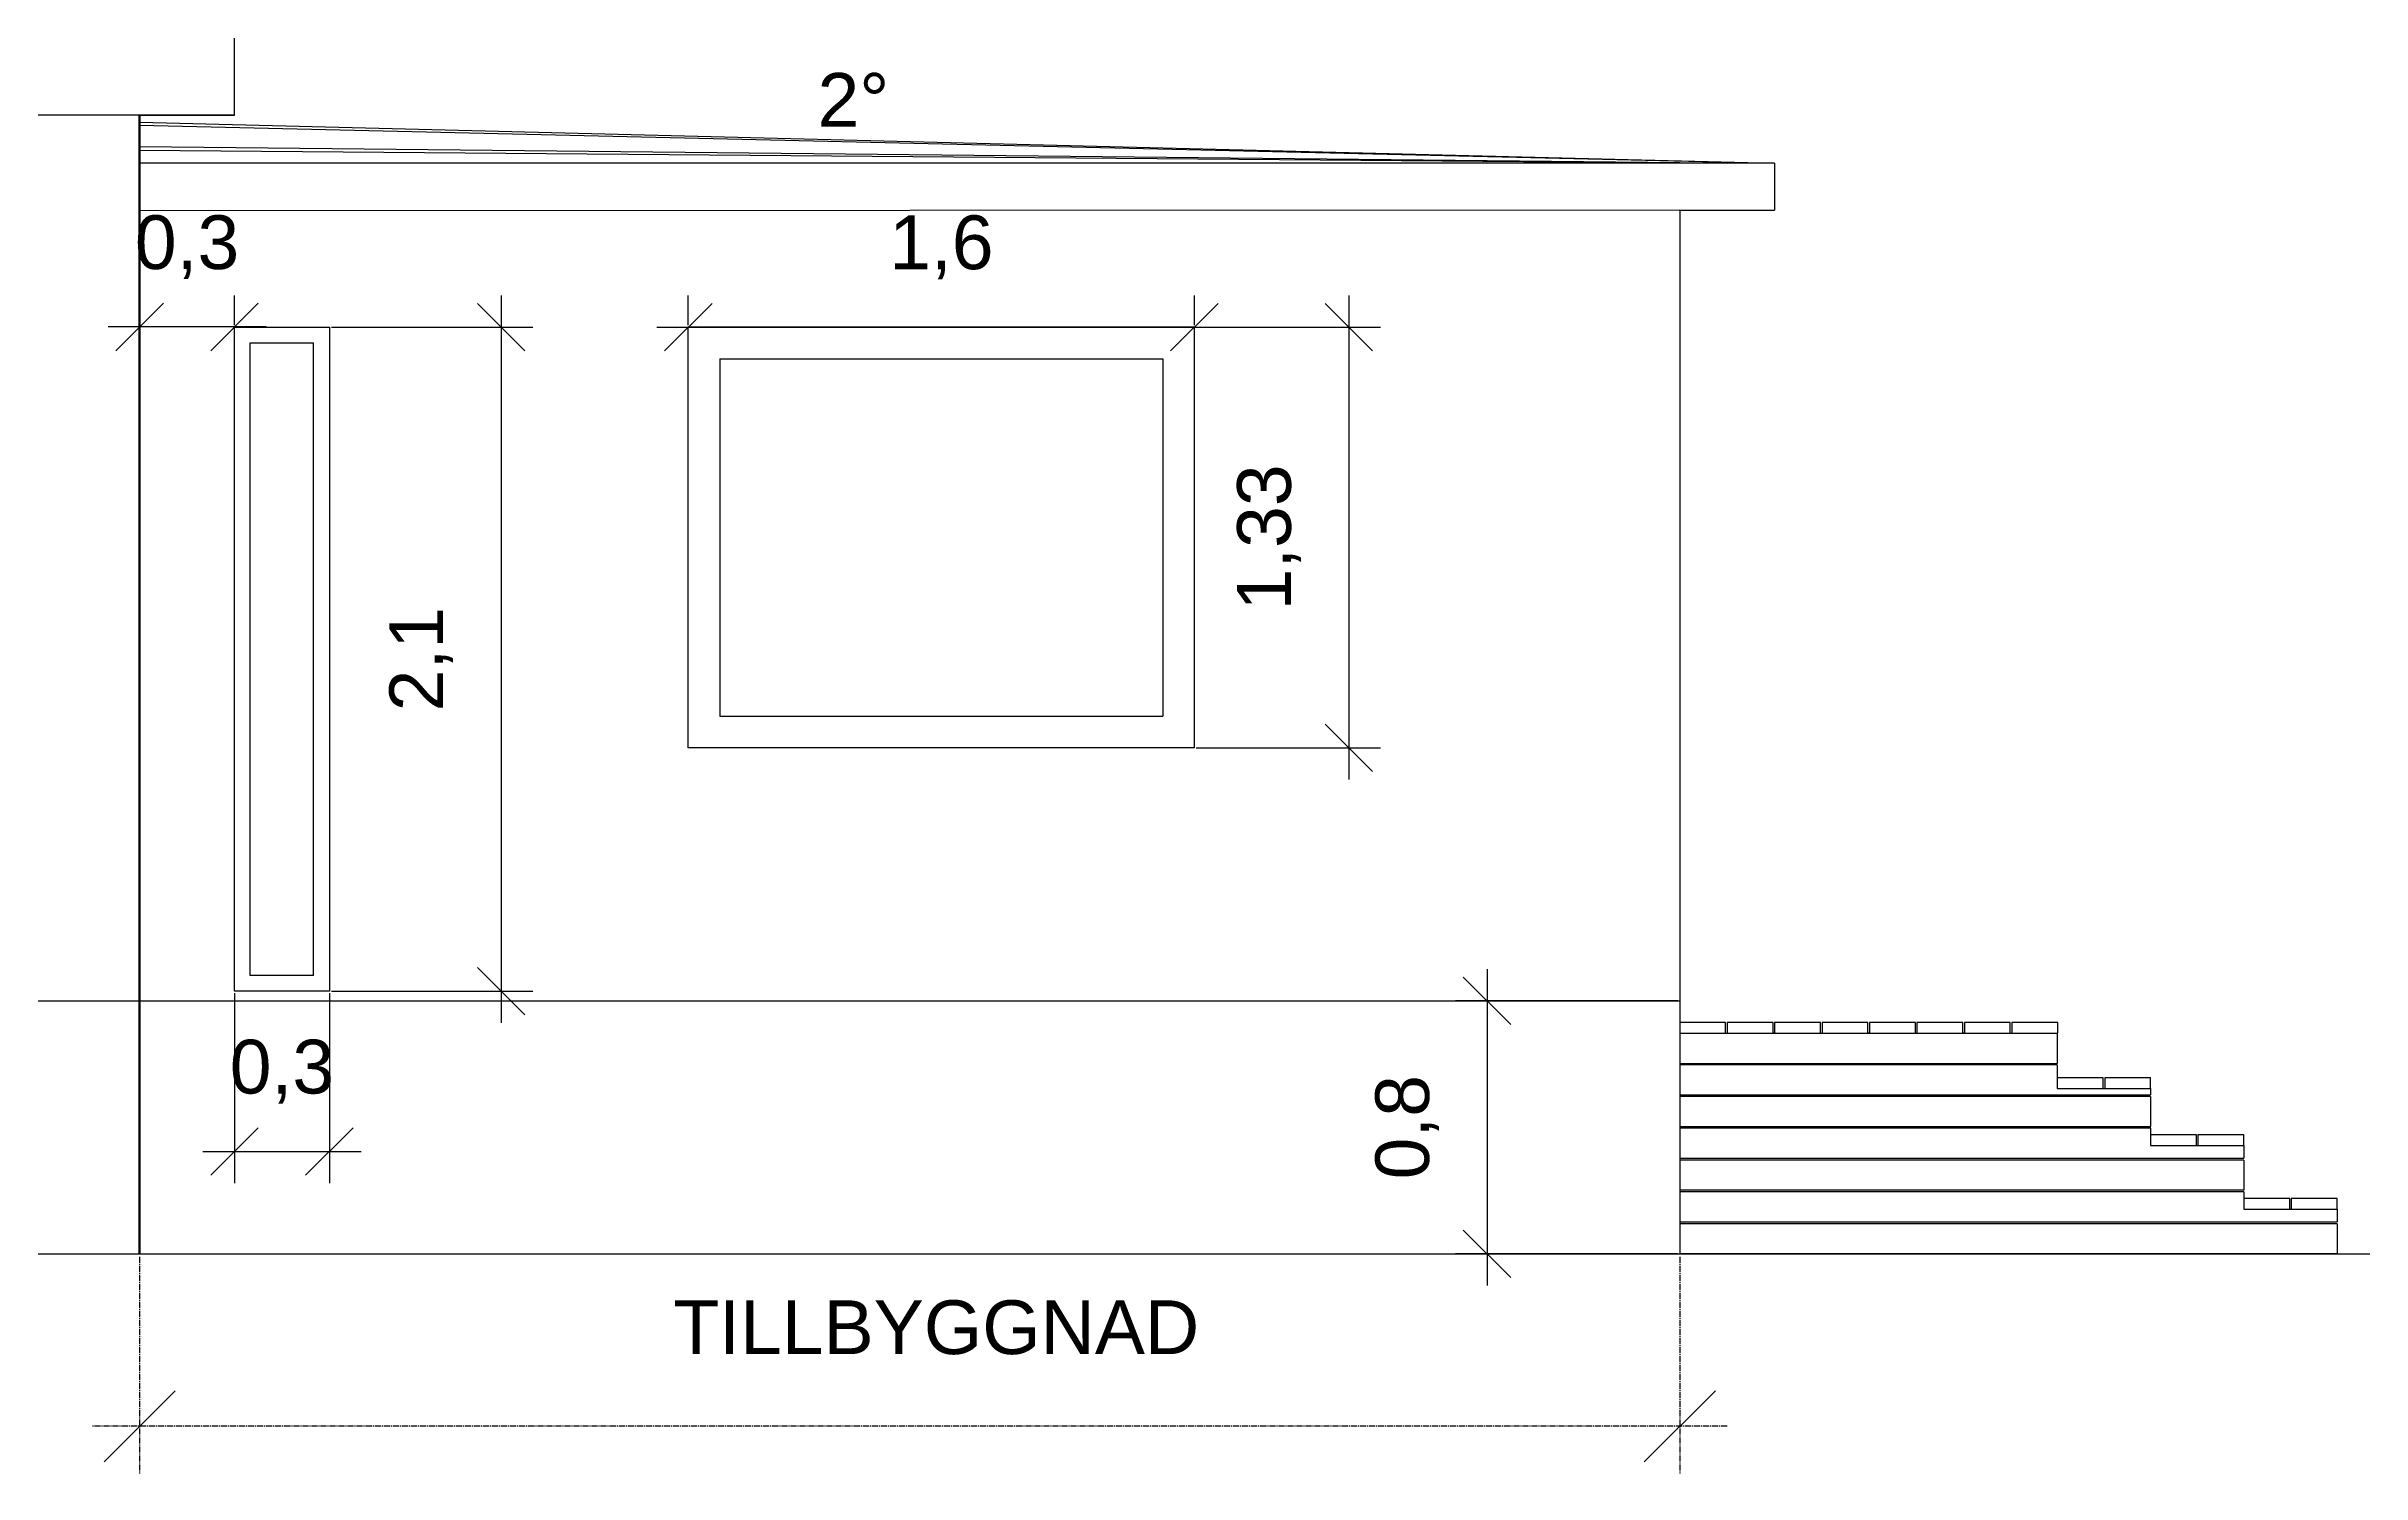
# Model space of a CAD drawing. Header units: millimetres. Extents: x -60009 to 113281, y -58228 to 411188.
# Drawn here: x -39882 to -32561, y 99179 to 103693 of the extents above; entities that cross this region are included whole.
import ezdxf

# ---------------------------------------------------------------- set-up
doc = ezdxf.new("R2010")
doc.units = ezdxf.units.MM
for name, pattern in [('ACAD_ISO02W100', [15, 12, -3]), ('ACAD_ISO04W100', [30, 24, -3, 0, -3]), ('CENTER2', [28.575, 19.05, -3.175, 3.175, -3.175])]:
    doc.linetypes.add(name, pattern=pattern)
doc.layers.get('0').update_dxf_attribs({"color": 1})
for name, color, linetype in [('Förtydligande', 8, 'CENTER2'), ('Grundritningar', 1, 'Continuous'), ('Mått', 4, 'Continuous'), ('Rörelsefogar', 1, 'CENTER2')]:
    doc.layers.add(name, color=color, linetype=linetype)
doc.styles.get("Standard").update_dxf_attribs({"font": 'Arial.ttf', "height": 170})
doc.dimstyles.new('Egen dimension', dxfattribs={"dimscale": 10, "dimtxt": 2.5, "dimasz": 15, "dimexe": 10, "dimexo": 0.625, "dimgap": 15, "dimtad": 1, "dimlfac": 0.001, "dimtxsty": 'Standard', "dimblk": 'OBLIQUE', "dimblk1": 'OBLIQUE', "dimblk2": 'OBLIQUE', "dimcen": 20, "dimdle": 10, "dimadec": 0, "dimazin": 0, "dimtfac": 1, "dimtmove": 0, "dimatfit": 3, "dimldrblk": 'OPEN90', "dimfxl": 1, "dimarcsym": 0})

# ---------------------------------------------------------------- blocks, each defined once
blk = doc.blocks.new('_Oblique')
at = {"color": 0, "linetype": 'ByBlock', "lineweight": -2}
blk.add_line((-0.5, -0.5), (0.5, 0.5), dxfattribs=at)
blk = doc.blocks.new('*D244')
at = {"layer": 'Defpoints', "color": 0, "lineweight": 13, "transparency": 16777216}
for p in [(-39587.1, 99875), (-34717.1, 99875), (-39587.1, 99329.4)]:
    blk.add_point(p, dxfattribs=at)
at = {"layer": 'Förtydligande', "color": 0, "lineweight": -2, "transparency": 16777216}
for p, q in [((-39587.1, 99865.6), (-39587.1, 99179.4)), ((-34717.1, 99865.6), (-34717.1, 99179.4)), ((-34567.1, 99329.4), (-39737.1, 99329.4))]:
    blk.add_line(p, q, dxfattribs=at)
at = {"layer": 'Förtydligande', "color": 0, "lineweight": -2, "transparency": 16777216, "xscale": 225, "yscale": 225, "zscale": 225, "rotation": 180}
blk.add_blockref('_Oblique', (-39587.1, 99329.4), dxfattribs=at)
at = {"layer": 'Förtydligande', "color": 0, "lineweight": -2, "transparency": 16777216, "xscale": 225, "yscale": 225, "zscale": 225}
blk.add_blockref('_Oblique', (-34717.1, 99329.4), dxfattribs=at)
at = {"layer": 'Förtydligande', "color": 0, "transparency": 16777216, "insert": (-37068.1, 99641.4), "char_height": 170, "attachment_point": 5}
blk.add_mtext('TILLBYGGNAD', dxfattribs=at)
blk = doc.blocks.new('_Open90')
at = {"color": 0, "linetype": 'ByBlock', "lineweight": -2}
for p, q in [((-0.5, 0.5), (0, 0)), ((0, 0), (-1, 0)), ((0, 0), (-0.5, -0.5))]:
    blk.add_line(p, q, dxfattribs=at)
blk = doc.blocks.new('*D254')
at = {"layer": 'Defpoints', "color": 0, "lineweight": 13, "transparency": 16777216}
for p in [(-38987.1, 102805), (-38987.1, 100705), (-38444.2, 100705)]:
    blk.add_point(p, dxfattribs=at)
at = {"layer": 'Mått', "color": 0, "lineweight": -2, "transparency": 16777216}
for p, q in [((-38444.2, 102905), (-38444.2, 100605)), ((-38980.9, 102805), (-38344.2, 102805)), ((-38980.9, 100705), (-38344.2, 100705))]:
    blk.add_line(p, q, dxfattribs=at)
at = {"layer": 'Mått', "color": 0, "lineweight": -2, "transparency": 16777216, "xscale": 150, "yscale": 150, "zscale": 150}
for p, rotation in [((-38444.2, 102805), 90), ((-38444.2, 100705), 270)]:
    blk.add_blockref('_Oblique', p, dxfattribs=dict(at, rotation=rotation))
at = {"layer": 'Mått', "color": 0, "transparency": 16777216, "insert": (-38696.6, 101755), "char_height": 170, "attachment_point": 5, "rotation": 90}
blk.add_mtext('2,1', dxfattribs=at)
blk = doc.blocks.new('*D255')
at = {"layer": 'Defpoints', "color": 0, "lineweight": 13, "transparency": 16777216}
for p in [(-36252.1, 102805), (-36252.1, 101475), (-35763.6, 101475)]:
    blk.add_point(p, dxfattribs=at)
at = {"layer": 'Mått', "color": 0, "lineweight": -2, "transparency": 16777216}
for p, q in [((-35763.6, 102905), (-35763.6, 101375)), ((-36245.9, 102805), (-35663.6, 102805)), ((-36245.9, 101475), (-35663.6, 101475))]:
    blk.add_line(p, q, dxfattribs=at)
at = {"layer": 'Mått', "color": 0, "lineweight": -2, "transparency": 16777216, "xscale": 150, "yscale": 150, "zscale": 150}
for p, rotation in [((-35763.6, 102805), 90), ((-35763.6, 101475), 270)]:
    blk.add_blockref('_Oblique', p, dxfattribs=dict(at, rotation=rotation))
at = {"layer": 'Mått', "color": 0, "transparency": 16777216, "insert": (-36016, 102140), "char_height": 170, "attachment_point": 5, "rotation": 90}
blk.add_mtext('1,33', dxfattribs=at)
blk = doc.blocks.new('*D256')
at = {"layer": 'Defpoints', "color": 0, "lineweight": 13, "transparency": 16777216}
for p in [(-37852.1, 102805), (-36252.1, 102805), (-36252.1, 102805)]:
    blk.add_point(p, dxfattribs=at)
at = {"layer": 'Mått', "color": 0, "lineweight": -2, "transparency": 16777216}
for p, q in [((-37852.1, 102811.3), (-37852.1, 102905)), ((-36252.1, 102811.3), (-36252.1, 102905)), ((-37952.1, 102805), (-36152.1, 102805))]:
    blk.add_line(p, q, dxfattribs=at)
at = {"layer": 'Mått', "color": 0, "lineweight": -2, "transparency": 16777216, "xscale": 150, "yscale": 150, "zscale": 150, "rotation": 180}
blk.add_blockref('_Oblique', (-37852.1, 102805), dxfattribs=at)
at = {"layer": 'Mått', "color": 0, "lineweight": -2, "transparency": 16777216, "xscale": 150, "yscale": 150, "zscale": 150}
blk.add_blockref('_Oblique', (-36252.1, 102805), dxfattribs=at)
at = {"layer": 'Mått', "color": 0, "transparency": 16777216, "insert": (-37052.1, 103057.4), "char_height": 170, "attachment_point": 5}
blk.add_mtext('1,6', dxfattribs=at)
blk = doc.blocks.new('*D266')
at = {"layer": 'Defpoints', "color": 0, "lineweight": 13, "transparency": 16777216}
for p in [(-34717.1, 100675), (-35326.7, 99875), (-34717.1, 99875)]:
    blk.add_point(p, dxfattribs=at)
at = {"layer": 'Mått', "color": 0, "lineweight": -2, "transparency": 16777216}
for p, q in [((-35326.7, 100775), (-35326.7, 99775)), ((-34723.4, 100675), (-35426.7, 100675)), ((-34723.4, 99875), (-35426.7, 99875))]:
    blk.add_line(p, q, dxfattribs=at)
at = {"layer": 'Mått', "color": 0, "lineweight": -2, "transparency": 16777216, "xscale": 150, "yscale": 150, "zscale": 150}
for p, rotation in [((-35326.7, 100675), 90), ((-35326.7, 99875), 270)]:
    blk.add_blockref('_Oblique', p, dxfattribs=dict(at, rotation=rotation))
at = {"layer": 'Mått', "color": 0, "transparency": 16777216, "insert": (-35579.1, 100275), "char_height": 170, "attachment_point": 5, "rotation": 90}
blk.add_mtext('0,8', dxfattribs=at)
blk = doc.blocks.new('*D267')
at = {"layer": 'Defpoints', "color": 0, "lineweight": 13, "transparency": 16777216}
for p in [(-39587.1, 102805.4), (-39587.1, 102805), (-39287.1, 102805)]:
    blk.add_point(p, dxfattribs=at)
at = {"layer": 'Mått', "color": 0, "lineweight": -2, "transparency": 16777216}
for p, q in [((-39587.1, 102811.3), (-39587.1, 102905.4)), ((-39287.1, 102811.3), (-39287.1, 102905.4)), ((-39187.1, 102805.4), (-39687.1, 102805.4))]:
    blk.add_line(p, q, dxfattribs=at)
at = {"layer": 'Mått', "color": 0, "lineweight": -2, "transparency": 16777216, "xscale": 150, "yscale": 150, "zscale": 150, "rotation": 180}
blk.add_blockref('_Oblique', (-39587.1, 102805.4), dxfattribs=at)
at = {"layer": 'Mått', "color": 0, "lineweight": -2, "transparency": 16777216, "xscale": 150, "yscale": 150, "zscale": 150}
blk.add_blockref('_Oblique', (-39287.1, 102805.4), dxfattribs=at)
at = {"layer": 'Mått', "color": 0, "transparency": 16777216, "insert": (-39437.1, 103057.8), "char_height": 170, "attachment_point": 5}
blk.add_mtext('0,3', dxfattribs=at)
blk = doc.blocks.new('*D268')
at = {"layer": 'Defpoints', "color": 0, "lineweight": 13, "transparency": 16777216}
for p in [(-39287.1, 100705), (-38987.1, 100705), (-38987.1, 100198.4)]:
    blk.add_point(p, dxfattribs=at)
at = {"layer": 'Mått', "color": 0, "lineweight": -2, "transparency": 16777216}
for p, q in [((-39287.1, 100698.8), (-39287.1, 100098.4)), ((-38987.1, 100698.8), (-38987.1, 100098.4)), ((-39387.1, 100198.4), (-38887.1, 100198.4))]:
    blk.add_line(p, q, dxfattribs=at)
at = {"layer": 'Mått', "color": 0, "lineweight": -2, "transparency": 16777216, "xscale": 150, "yscale": 150, "zscale": 150, "rotation": 180}
blk.add_blockref('_Oblique', (-39287.1, 100198.4), dxfattribs=at)
at = {"layer": 'Mått', "color": 0, "lineweight": -2, "transparency": 16777216, "xscale": 150, "yscale": 150, "zscale": 150}
blk.add_blockref('_Oblique', (-38987.1, 100198.4), dxfattribs=at)
at = {"layer": 'Mått', "color": 0, "transparency": 16777216, "insert": (-39137.1, 100450.8), "char_height": 170, "attachment_point": 5}
blk.add_mtext('0,3', dxfattribs=at)

msp = doc.modelspace()

# ---------------------------------------------------------------- linework, layer by layer
at = {"layer": 'Förtydligande', "linetype": 'ACAD_ISO04W100', "lineweight": -3, "ltscale": 0.1}
msp.add_line((-47064.733, 99875.014), (-15553.385, 99875.014), dxfattribs=at)
at = {"layer": 'Grundritningar'}
for p, q in [((-39287.134, 103475.014), (-39287.134, 103775.014)), ((-39287.134, 103475.014), (-46157.134, 103475.014)), ((-39587.134, 103475.014), (-39287.134, 103475.014)), ((-39587.134, 103475.014), (-39587.134, 99875.014)), ((-39587.134, 103453.298), (-39587.134, 103475.014)), ((-39587.134, 103475.014), (-39587.134, 103453.298)), ((-39587.134, 103375.017), (-39587.134, 103443.298)), ((-39587.134, 103345.014), (-39587.134, 103365.014)), ((-39587.134, 102575.014), (-39587.134, 103345.014)), ((-34717.134, 103175.014), (-34717.134, 100315.014)), ((-39287.134, 100705.014), (-39287.134, 102805.014)), ((-39287.134, 102805.014), (-38987.134, 102805.014)), ((-38987.134, 102805.014), (-38987.134, 100705.014)), ((-37852.134, 101475.014), (-37852.134, 102805.014)), ((-36252.134, 102805.014), (-37852.134, 102805.014)), ((-36252.134, 102805.014), (-36252.134, 101475.014)), ((-39237.134, 100755.014), (-39237.134, 102755.014)), ((-39237.134, 102755.014), (-39037.134, 102755.014)), ((-39037.134, 100755.014), (-39037.134, 102755.014)), ((-37752.134, 102705.014), (-37752.134, 101575.014)), ((-37752.134, 102705.014), (-36352.134, 102705.014)), ((-36352.134, 102705.014), (-36352.134, 101575.014)), ((-39587.134, 100575.014), (-39587.134, 102575.014)), ((-37752.134, 101575.014), (-36352.134, 101575.014)), ((-36252.134, 101475.014), (-37852.134, 101475.014)), ((-39587.134, 100315.014), (-39587.134, 101215.014)), ((-39037.134, 100755.014), (-39237.134, 100755.014)), ((-46157.134, 100675.014), (-39587.134, 100675.014)), ((-39587.134, 100675.014), (-34717.134, 100675.014)), ((-39137.134, 100705.014), (-39287.134, 100705.014)), ((-38987.134, 100705.014), (-39137.134, 100705.014)), ((-39587.134, 100575.014), (-39587.134, 99875.014)), ((-34417.135, 100572.015), (-34422.135, 100572.015)), ((-34117.135, 100572.015), (-34122.135, 100572.015)), ((-33817.135, 100572.015), (-33822.135, 100572.015)), ((-34717.134, 100315.014), (-34717.134, 99875.014)), ((-33228.656, 100272.014), (-33228.656, 100277.014)), ((-32933.657, 100076.014), (-34717.134, 100076.014)), ((-39587.134, 99875.014), (-39577.134, 99875.014)), ((-39587.134, 99875.014), (-39577.134, 99875.014)), ((-39577.134, 99875.014), (-34717.134, 99875.014)), ((-32638.657, 99875.014), (-34717.134, 99875.014))]:
    msp.add_line(p, q, dxfattribs=at)
at = {"layer": 'Grundritningar', "lineweight": 211, "ltscale": 0.1}
msp.add_line((-39587.134, 99875.014), (-39587.134, 103475.014), dxfattribs=at)
at = {"layer": 'Grundritningar', "ltscale": 100}
for p, q in [((-39587.134, 103323.298), (-39587.134, 103453.298)), ((-39587.134, 103453.298), (-39587.134, 103443.298)), ((-39587.134, 103453.298), (-34417.134, 103323.298)), ((-39587.134, 103453.298), (-39587.134, 103443.298)), ((-39587.134, 103443.298), (-34417.134, 103323.298)), ((-39587.134, 103375.017), (-39587.134, 103365.014)), ((-34717.134, 103325.014), (-39587.134, 103375.017)), ((-39587.134, 103375.017), (-39587.134, 103365.017)), ((-39587.134, 103365.017), (-39587.134, 103323.298)), ((-39587.134, 103365.017), (-34567.144, 103323.298)), ((-34417.134, 103323.298), (-39587.134, 103323.298)), ((-34717.134, 103175.014), (-39587.134, 103173.251)), ((-34717.134, 103175.014), (-34417.134, 103175.014)), ((-34572.134, 100606.015), (-34717.134, 100606.015)), ((-34572.134, 100572.015), (-34572.134, 100606.015)), ((-34567.135, 100606.015), (-34567.135, 100572.015)), ((-34422.135, 100606.015), (-34567.135, 100606.015)), ((-34422.135, 100572.015), (-34422.135, 100606.015)), ((-34417.135, 100606.015), (-34417.135, 100572.015)), ((-34272.135, 100606.015), (-34417.135, 100606.015)), ((-34272.135, 100572.015), (-34272.135, 100606.015)), ((-34267.135, 100606.015), (-34267.135, 100572.015)), ((-34122.135, 100606.015), (-34267.135, 100606.015)), ((-34122.135, 100572.015), (-34122.135, 100606.015)), ((-34117.135, 100606.015), (-34117.135, 100572.015)), ((-33972.135, 100606.015), (-34117.135, 100606.015)), ((-33972.135, 100572.015), (-33972.135, 100606.015)), ((-33967.135, 100606.015), (-33967.135, 100572.015)), ((-33822.135, 100606.015), (-33967.135, 100606.015)), ((-33822.135, 100572.015), (-33822.135, 100606.015)), ((-33817.135, 100606.015), (-33817.135, 100572.015)), ((-33672.135, 100606.015), (-33817.135, 100606.015)), ((-33672.135, 100572.015), (-33672.135, 100606.015)), ((-33667.135, 100606.015), (-33667.135, 100572.015)), ((-33522.135, 100606.015), (-33667.135, 100606.015)), ((-33522.135, 100572.015), (-33522.135, 100606.015)), ((-34717.134, 100572.015), (-34572.134, 100572.015)), ((-34717.134, 100572.014), (-33523.656, 100572.014)), ((-34567.135, 100572.015), (-34422.135, 100572.015)), ((-34417.135, 100572.015), (-34272.135, 100572.015)), ((-34267.135, 100572.015), (-34122.135, 100572.015)), ((-34117.135, 100572.015), (-33972.135, 100572.015)), ((-33967.135, 100572.015), (-33822.135, 100572.015)), ((-33817.135, 100572.015), (-33672.135, 100572.015)), ((-33667.135, 100572.015), (-33522.135, 100572.015)), ((-33523.656, 100572.014), (-33523.656, 100477.014)), ((-34717.134, 100477.014), (-33523.656, 100477.014)), ((-33523.656, 100472.014), (-34717.134, 100472.014)), ((-33523.656, 100472.014), (-33523.656, 100431.015)), ((-34717.134, 100377.014), (-33228.656, 100377.014)), ((-33523.656, 100431.015), (-33523.656, 100397.015)), ((-33378.656, 100431.015), (-33523.656, 100431.015)), ((-33523.656, 100397.015), (-33378.656, 100397.015)), ((-33378.656, 100397.015), (-33378.656, 100431.015)), ((-33378.656, 100397.015), (-33373.656, 100397.015)), ((-33373.656, 100431.015), (-33373.656, 100397.015)), ((-33228.656, 100431.015), (-33373.656, 100431.015)), ((-33373.656, 100397.015), (-33228.656, 100397.015)), ((-33228.656, 100397.015), (-33228.656, 100431.015)), ((-33228.656, 100397.015), (-33228.656, 100377.014)), ((-33228.656, 100372.014), (-34717.134, 100372.014)), ((-33228.656, 100372.014), (-33228.656, 100277.014)), ((-34717.134, 100277.014), (-33228.656, 100277.014)), ((-33228.656, 100272.014), (-34717.134, 100272.014)), ((-33228.656, 100272.014), (-33228.657, 100251.015)), ((-33228.657, 100251.015), (-33228.657, 100217.015)), ((-33083.657, 100251.015), (-33228.657, 100251.015)), ((-33083.657, 100217.015), (-33083.657, 100251.015)), ((-33078.657, 100251.015), (-33078.657, 100217.015)), ((-32933.657, 100251.015), (-33078.657, 100251.015)), ((-32933.657, 100217.015), (-32933.657, 100251.015)), ((-34717.134, 100177.014), (-32933.657, 100177.014)), ((-32933.657, 100171.014), (-34717.134, 100171.014)), ((-33228.657, 100217.015), (-33083.657, 100217.015)), ((-33083.657, 100217.015), (-33078.657, 100217.015)), ((-33078.657, 100217.015), (-32933.657, 100217.015)), ((-32933.657, 100217.015), (-32933.657, 100177.014)), ((-32933.657, 100171.014), (-32933.657, 100076.014)), ((-32933.657, 100071.014), (-34717.134, 100071.014)), ((-32933.657, 100071.014), (-32933.657, 100050.015)), ((-32933.657, 100050.015), (-32933.657, 100016.015)), ((-32788.657, 100050.015), (-32933.657, 100050.015)), ((-32933.657, 100016.015), (-32788.657, 100016.015)), ((-32788.657, 100016.015), (-32788.657, 100050.015)), ((-32788.657, 100016.015), (-32783.657, 100016.015)), ((-32783.657, 100050.015), (-32783.657, 100016.015)), ((-32638.657, 100050.015), (-32783.657, 100050.015)), ((-32783.657, 100016.015), (-32638.657, 100016.015)), ((-32638.657, 100016.015), (-32638.657, 100050.015)), ((-32638.657, 100016.015), (-32638.657, 99976.014)), ((-34717.134, 99976.014), (-32638.657, 99976.014)), ((-32638.657, 99970.014), (-34717.134, 99970.014)), ((-32638.657, 99970.014), (-32638.657, 99875.014)), ((-46157.134, 99875.014), (-39587.134, 99875.014))]:
    msp.add_line(p, q, dxfattribs=at)
at = {"layer": 'Grundritningar', "linetype": 'ACAD_ISO02W100', "ltscale": 100}
for p, q in [((-34717.134, 103325.014), (-34567.144, 103323.298)), ((-34417.134, 103323.298), (-34417.134, 103175.014)), ((-34717.134, 103175.014), (-34567.144, 103175.014))]:
    msp.add_line(p, q, dxfattribs=at)
at = {"layer": 'Rörelsefogar', "lineweight": 211, "ltscale": 0.1}
msp.add_line((-39587.134, 103475.014), (-39587.134, 99875.014), dxfattribs=at)

# ---------------------------------------------------------------- texts
at = {"layer": 'Mått', "ltscale": 100}
msp.add_text('2°', height=170, dxfattribs=at).set_placement((-37443.621, 103438.43))

# ---------------------------------------------------------------- dimensions: what is measured, and where the dimension line sits
at = {"layer": 'Förtydligande'}
dim = msp.add_linear_dim(base=(-39587.134, 99329.413), p1=(-34717.134, 99875.014), p2=(-39587.134, 99875.014), angle=180, text='TILLBYGGNAD', dimstyle='Egen dimension', override={"dimscale": 15}, dxfattribs=at)
dim.commit()
dim.dimension.update_dxf_attribs({"geometry": '*D244', "text_midpoint": (-37068.087, 99329.413), "dimtype": 160})
at = {"layer": 'Mått'}
for base, p1, p2, picture, middle in [((-39587.134, 102805.378), (-39287.134, 102805.014), (-39587.134, 102805.014), '*D267', (-39437.134, 102805.378)), ((-36252.134, 102805.014), (-37852.134, 102805.014), (-36252.134, 102805.014), '*D256', (-37052.134, 102805.014)), ((-38987.134, 100198.393), (-39287.134, 100705.014), (-38987.134, 100705.014), '*D268', (-39137.134, 100198.393))]:
    dim = msp.add_linear_dim(base=base, p1=p1, p2=p2, dimstyle='Egen dimension', dxfattribs=at)
    dim.commit()
    dim.dimension.update_dxf_attribs({"geometry": picture, "text_midpoint": middle, "dimtype": 160})
for base, p1, p2, picture, middle in [((-38444.239, 100705.014), (-38987.134, 102805.014), (-38987.134, 100705.014), '*D254', (-38444.239, 101755.014)), ((-35326.737, 99875.014), (-34717.134, 100675.014), (-34717.134, 99875.014), '*D266', (-35326.737, 100275.014))]:
    dim = msp.add_linear_dim(base=base, p1=p1, p2=p2, angle=90, dimstyle='Egen dimension', dxfattribs=at)
    dim.commit()
    dim.dimension.update_dxf_attribs({"geometry": picture, "text_midpoint": middle, "dimtype": 160})
dim = msp.add_linear_dim(base=(-35763.597, 101475.014), p1=(-36252.134, 102805.014), p2=(-36252.134, 101475.014), angle=90, dimstyle='Egen dimension', dxfattribs=at)
dim.commit()
dim.dimension.update_dxf_attribs({"geometry": '*D255', "text_midpoint": (-36015.991, 102140.014)})

doc.saveas('drawing.dxf')
